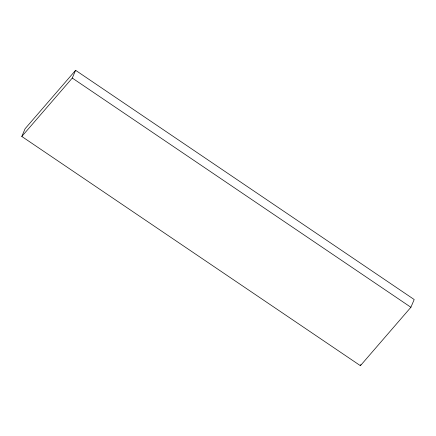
<?xml version="1.0" encoding="UTF-8"?>
<svg xmlns="http://www.w3.org/2000/svg" width="436" height="436" viewBox="0 0 436 436"><rect width="100%" height="100%" fill="white"/><g stroke="black" fill="none" stroke-linecap="round" stroke-linejoin="round"><path stroke-width="0.65" d="M21.8 136.463L25.103 128.718L75.591 70.31L414.2 299.537L410.897 307.282L360.409 365.69L21.8 136.463L72.283 78.06L75.591 70.31M360.409 365.69L360.915 364.496M72.283 78.06L410.897 307.282"/></g></svg>
